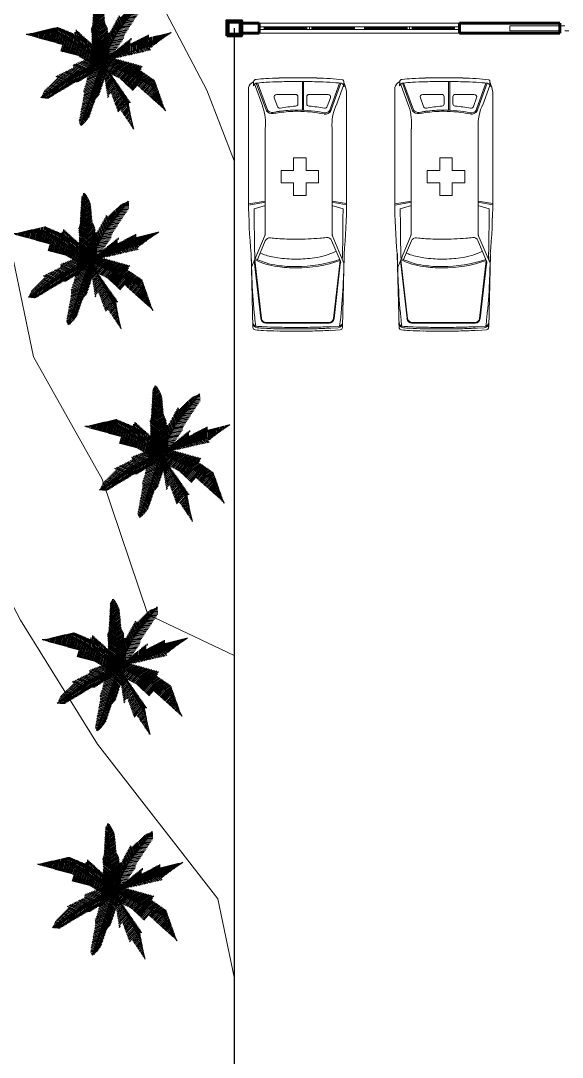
# Model space of a CAD drawing. Header units: millimetres. Extents: x 72 to 2370, y -203 to 794.
# Drawn here: x 1845.71 to 1856.52, y 252.51 to 273.23 of the extents above; entities that cross this region are included whole.
import ezdxf

# ---------------------------------------------------------------- set-up
doc = ezdxf.new("R2010")
doc.units = ezdxf.units.MM
doc.linetypes.add('ACAD_ISO03W100', pattern=[30, 12, -18])
for name, color, linetype, lineweight in [('01_Fina', 250, 'Continuous', 15), ('envolvente', 164, 'Continuous', 60), ('Estructura', 1, 'Continuous', 60), ('mobiliario', 252, 'Continuous', 9), ('puertas', 15, 'Continuous', 9), ('ventanas', 132, 'Continuous', 9)]:
    doc.layers.add(name, color=color, linetype=linetype, lineweight=lineweight)
doc.layers.add('BOSQUENUEVO', color=64, linetype='Continuous')

# ---------------------------------------------------------------- blocks, each defined once
blk = doc.blocks.new('*X73')
at = {"color": 0}
for p, q in [((6.875, 6.983), (6.984, 7.029)), ((6.78, 6.511), (7.2, 6.686)), ((6.792, 6.57), (7.221, 6.749)), ((6.804, 6.629), (7.242, 6.812)), ((6.816, 6.688), (7.263, 6.874)), ((6.827, 6.747), (7.284, 6.937)), ((6.839, 6.806), (7.285, 6.992)), ((6.851, 6.865), (7.185, 7.004)), ((6.863, 6.924), (7.084, 7.017)), ((6.68, 6.09), (7.053, 6.245)), ((6.702, 6.153), (7.074, 6.308)), ((6.718, 6.214), (7.095, 6.371)), ((6.731, 6.273), (7.116, 6.434)), ((6.743, 6.333), (7.137, 6.497)), ((6.756, 6.392), (7.158, 6.56)), ((6.768, 6.451), (7.179, 6.623)), ((6.614, 5.9), (6.991, 6.057)), ((6.619, 5.848), (6.97, 5.994)), ((6.625, 5.796), (6.949, 5.931)), ((6.627, 5.742), (6.928, 5.868)), ((6.635, 5.963), (7.012, 6.12)), ((6.657, 6.026), (7.032, 6.182)), ((6.562, 5.39), (6.802, 5.49)), ((6.573, 5.449), (6.823, 5.553)), ((6.584, 5.508), (6.844, 5.616)), ((6.594, 5.566), (6.865, 5.679)), ((6.605, 5.625), (6.886, 5.742)), ((6.616, 5.684), (6.907, 5.805)), ((6.497, 5.038), (6.676, 5.113)), ((6.508, 5.097), (6.697, 5.176)), ((6.519, 5.156), (6.718, 5.239)), ((6.529, 5.214), (6.739, 5.302)), ((6.54, 5.273), (6.76, 5.365)), ((6.551, 5.332), (6.781, 5.428)), ((6.443, 4.745), (6.571, 4.798)), ((6.446, 4.692), (6.551, 4.736)), ((6.454, 4.803), (6.592, 4.861)), ((6.464, 4.862), (6.613, 4.924)), ((6.475, 4.921), (6.634, 4.987)), ((6.486, 4.98), (6.655, 5.05)), ((6.466, 4.646), (6.53, 4.673)), ((6.485, 4.6), (6.509, 4.61))]:
    blk.add_line(p, q, dxfattribs=at)
blk = doc.blocks.new('*X74')
at = {"color": 0}
for p, q in [((7.425, 6.399), (7.196, 6.673)), ((7.443, 6.454), (7.215, 6.729)), ((7.462, 6.51), (7.233, 6.785)), ((7.48, 6.566), (7.252, 6.841)), ((7.499, 6.622), (7.27, 6.896)), ((7.518, 6.678), (7.289, 6.952)), ((7.536, 6.733), (7.376, 6.926)), ((7.295, 6.008), (7.066, 6.283)), ((7.313, 6.064), (7.084, 6.338)), ((7.332, 6.119), (7.103, 6.394)), ((7.35, 6.175), (7.122, 6.45)), ((7.369, 6.231), (7.14, 6.506)), ((7.388, 6.287), (7.159, 6.562)), ((7.406, 6.343), (7.177, 6.617)), ((7.137, 5.65), (6.936, 5.892)), ((7.17, 5.689), (6.954, 5.948)), ((7.202, 5.729), (6.973, 6.003)), ((7.22, 5.785), (6.991, 6.059)), ((7.239, 5.84), (7.01, 6.115)), ((7.257, 5.896), (7.029, 6.171)), ((7.276, 5.952), (7.047, 6.227)), ((6.972, 5.301), (6.806, 5.501)), ((6.991, 5.357), (6.824, 5.557)), ((7.01, 5.412), (6.843, 5.613)), ((7.029, 5.467), (6.861, 5.669)), ((7.048, 5.522), (6.88, 5.724)), ((7.071, 5.573), (6.899, 5.78)), ((7.104, 5.612), (6.917, 5.836)), ((6.838, 4.915), (6.675, 5.111)), ((6.857, 4.97), (6.694, 5.166)), ((6.877, 5.025), (6.713, 5.222)), ((6.896, 5.08), (6.731, 5.278)), ((6.915, 5.136), (6.75, 5.334)), ((6.934, 5.191), (6.768, 5.39)), ((6.953, 5.246), (6.787, 5.445)), ((6.614, 4.637), (6.545, 4.72)), ((6.649, 4.674), (6.564, 4.776)), ((6.684, 4.71), (6.582, 4.831)), ((6.718, 4.747), (6.601, 4.887)), ((6.748, 4.788), (6.62, 4.943)), ((6.779, 4.83), (6.638, 4.999)), ((6.81, 4.871), (6.657, 5.055)), ((6.535, 4.576), (6.508, 4.608)), ((6.58, 4.601), (6.527, 4.664))]:
    blk.add_line(p, q, dxfattribs=at)
blk = doc.blocks.new('*X77')
at = {"color": 0}
for p, q in [((6.644, 7.036), (7.03, 6.861)), ((6.709, 7.061), (7.089, 6.889)), ((6.775, 7.087), (7.149, 6.917)), ((6.84, 7.112), (7.208, 6.945)), ((6.906, 7.137), (7.267, 6.974)), ((6.972, 7.162), (7.271, 7.027)), ((7.037, 7.187), (7.198, 7.115)), ((7.103, 7.212), (7.124, 7.203)), ((6.023, 6.658), (6.319, 6.524)), ((6.081, 6.687), (6.379, 6.552)), ((6.139, 6.716), (6.438, 6.581)), ((6.197, 6.744), (6.497, 6.609)), ((6.204, 6.851), (6.616, 6.665)), ((6.215, 6.791), (6.556, 6.637)), ((6.25, 6.885), (6.675, 6.693)), ((6.316, 6.91), (6.734, 6.721)), ((6.381, 6.936), (6.793, 6.749)), ((6.447, 6.961), (6.852, 6.777)), ((6.512, 6.986), (6.912, 6.805)), ((6.578, 7.011), (6.971, 6.833)), ((5.486, 6.243), (5.733, 6.131)), ((5.524, 6.281), (5.78, 6.165)), ((5.56, 6.429), (5.921, 6.266)), ((5.563, 6.318), (5.827, 6.199)), ((5.601, 6.356), (5.874, 6.232)), ((5.618, 6.458), (5.968, 6.299)), ((5.676, 6.486), (6.015, 6.333)), ((5.734, 6.515), (6.062, 6.367)), ((5.792, 6.544), (6.109, 6.4)), ((5.85, 6.572), (6.156, 6.434)), ((5.908, 6.601), (6.203, 6.467)), ((5.966, 6.63), (6.26, 6.496)), ((5.112, 5.864), (5.262, 5.795)), ((5.139, 5.906), (5.309, 5.829)), ((5.178, 5.944), (5.356, 5.863)), ((5.216, 5.981), (5.403, 5.896)), ((5.255, 6.019), (5.45, 5.93)), ((5.293, 6.056), (5.497, 5.963)), ((5.332, 6.093), (5.544, 5.997)), ((5.37, 6.131), (5.591, 6.031)), ((5.409, 6.168), (5.638, 6.064)), ((5.447, 6.206), (5.686, 6.098)), ((5.013, 5.634), (5.027, 5.627)), ((5.032, 5.68), (5.074, 5.661)), ((5.052, 5.726), (5.121, 5.695)), ((5.072, 5.772), (5.168, 5.728)), ((5.092, 5.818), (5.215, 5.762))]:
    blk.add_line(p, q, dxfattribs=at)
blk = doc.blocks.new('*X78')
at = {"color": 0}
for p, q in [((6.562, 6.3), (6.552, 6.635)), ((6.611, 6.332), (6.601, 6.658)), ((6.66, 6.363), (6.651, 6.681)), ((6.71, 6.394), (6.7, 6.705)), ((6.759, 6.425), (6.749, 6.728)), ((6.808, 6.457), (6.799, 6.752)), ((6.857, 6.488), (6.848, 6.775)), ((6.906, 6.519), (6.897, 6.798)), ((6.955, 6.55), (6.947, 6.822)), ((7.004, 6.582), (6.996, 6.845)), ((7.053, 6.613), (7.045, 6.868)), ((7.102, 6.644), (7.095, 6.892)), ((7.151, 6.675), (7.144, 6.915)), ((7.2, 6.707), (7.193, 6.939)), ((7.249, 6.738), (7.243, 6.962)), ((7.298, 6.769), (7.292, 6.985)), ((7.348, 6.8), (7.343, 6.941)), ((7.397, 6.832), (7.395, 6.88)), ((5.922, 5.972), (5.913, 6.261)), ((5.971, 6.002), (5.962, 6.296)), ((6.02, 6.031), (6.011, 6.331)), ((6.069, 6.061), (6.06, 6.366)), ((6.118, 6.09), (6.109, 6.401)), ((6.168, 6.12), (6.158, 6.436)), ((6.217, 6.15), (6.207, 6.471)), ((6.266, 6.179), (6.256, 6.494)), ((6.315, 6.202), (6.306, 6.518)), ((6.365, 6.206), (6.355, 6.541)), ((6.415, 6.21), (6.404, 6.565)), ((6.464, 6.238), (6.454, 6.588)), ((6.513, 6.269), (6.503, 6.611)), ((5.382, 5.647), (5.375, 5.876)), ((5.431, 5.676), (5.424, 5.911)), ((5.48, 5.706), (5.473, 5.946)), ((5.529, 5.735), (5.522, 5.981)), ((5.578, 5.765), (5.57, 6.016)), ((5.627, 5.795), (5.619, 6.051)), ((5.676, 5.824), (5.668, 6.086)), ((5.725, 5.854), (5.717, 6.121)), ((5.775, 5.883), (5.766, 6.156)), ((5.824, 5.913), (5.815, 6.191)), ((5.873, 5.942), (5.864, 6.226)), ((5.033, 5.606), (5.032, 5.631)), ((5.083, 5.601), (5.081, 5.666)), ((5.133, 5.596), (5.13, 5.701)), ((5.183, 5.591), (5.179, 5.736)), ((5.233, 5.586), (5.228, 5.771)), ((5.283, 5.587), (5.277, 5.806)), ((5.332, 5.617), (5.326, 5.841))]:
    blk.add_line(p, q, dxfattribs=at)
blk = doc.blocks.new('*X80')
at = {"color": 0}
for p, q in [((7.304, 7.045), (7.495, 7.177)), ((7.306, 7.108), (7.432, 7.195)), ((7.307, 6.987), (7.558, 7.16)), ((7.309, 7.17), (7.369, 7.212)), ((7.359, 6.962), (7.62, 7.142)), ((7.41, 6.936), (7.683, 7.125)), ((7.461, 6.911), (7.746, 7.107)), ((7.513, 6.886), (7.808, 7.09)), ((7.564, 6.861), (7.871, 7.073)), ((7.615, 6.835), (7.934, 7.055)), ((7.667, 6.81), (7.997, 7.038)), ((7.718, 6.785), (8.059, 7.02)), ((7.769, 6.759), (8.122, 7.003)), ((7.821, 6.734), (8.185, 6.985)), ((7.872, 6.709), (8.247, 6.968)), ((7.924, 6.683), (8.31, 6.95)), ((7.975, 6.658), (8.373, 6.933)), ((8.026, 6.633), (8.436, 6.915)), ((8.078, 6.608), (8.498, 6.898)), ((8.129, 6.582), (8.561, 6.88)), ((8.18, 6.557), (8.624, 6.863)), ((8.232, 6.532), (8.686, 6.845)), ((8.283, 6.506), (8.749, 6.828)), ((8.334, 6.481), (8.812, 6.81)), ((8.386, 6.456), (8.769, 6.72)), ((8.437, 6.43), (8.747, 6.644)), ((8.489, 6.405), (8.791, 6.614)), ((8.54, 6.38), (8.835, 6.584)), ((8.591, 6.354), (8.879, 6.553)), ((8.643, 6.329), (8.924, 6.523)), ((8.694, 6.304), (8.968, 6.493)), ((8.745, 6.279), (9.012, 6.462)), ((8.797, 6.253), (9.056, 6.432)), ((8.848, 6.228), (9.1, 6.402)), ((8.899, 6.203), (9.144, 6.371)), ((8.951, 6.177), (9.188, 6.341)), ((9.002, 6.152), (9.232, 6.311)), ((9.054, 6.127), (9.276, 6.28)), ((9.105, 6.101), (9.296, 6.233)), ((9.156, 6.076), (9.313, 6.184)), ((9.188, 6.037), (9.33, 6.136)), ((9.212, 5.993), (9.348, 6.087)), ((9.236, 5.949), (9.365, 6.038)), ((9.26, 5.905), (9.382, 5.989)), ((9.284, 5.86), (9.399, 5.94)), ((9.308, 5.816), (9.416, 5.891)), ((9.332, 5.772), (9.434, 5.842)), ((9.356, 5.728), (9.451, 5.793)), ((9.38, 5.684), (9.468, 5.744)), ((9.404, 5.64), (9.485, 5.696)), ((9.428, 5.596), (9.502, 5.647)), ((9.452, 5.551), (9.519, 5.598)), ((9.476, 5.507), (9.537, 5.549)), ((9.5, 5.463), (9.554, 5.5)), ((9.524, 5.419), (9.571, 5.451)), ((9.549, 5.375), (9.588, 5.402)), ((9.573, 5.331), (9.605, 5.353)), ((9.597, 5.287), (9.623, 5.304)), ((9.621, 5.242), (9.64, 5.256)), ((9.645, 5.198), (9.657, 5.207)), ((9.669, 5.154), (9.674, 5.158))]:
    blk.add_line(p, q, dxfattribs=at)
blk = doc.blocks.new('*X79')
at = {"color": 0}
for p, q in [((7.234, 6.712), (7.423, 6.93)), ((7.259, 6.818), (7.377, 6.953)), ((7.273, 6.681), (7.47, 6.907)), ((7.285, 6.924), (7.33, 6.976)), ((7.32, 6.659), (7.516, 6.884)), ((7.366, 6.636), (7.562, 6.861)), ((7.412, 6.613), (7.609, 6.839)), ((7.459, 6.59), (7.655, 6.816)), ((7.505, 6.567), (7.702, 6.793)), ((7.551, 6.544), (7.748, 6.77)), ((7.598, 6.521), (7.794, 6.747)), ((7.644, 6.498), (7.841, 6.724)), ((7.69, 6.475), (7.887, 6.701)), ((7.737, 6.452), (7.934, 6.679)), ((7.783, 6.43), (7.98, 6.656)), ((7.829, 6.407), (8.026, 6.633)), ((7.876, 6.384), (8.073, 6.61)), ((7.922, 6.361), (8.119, 6.587)), ((7.969, 6.338), (8.165, 6.564)), ((8.005, 6.304), (8.212, 6.541)), ((8.041, 6.269), (8.258, 6.519)), ((8.078, 6.235), (8.305, 6.496)), ((8.114, 6.201), (8.351, 6.473)), ((8.151, 6.167), (8.397, 6.45)), ((8.187, 6.132), (8.444, 6.427)), ((8.224, 6.098), (8.49, 6.404)), ((8.26, 6.064), (8.537, 6.381)), ((8.297, 6.03), (8.583, 6.359)), ((8.333, 5.995), (8.629, 6.336)), ((8.37, 5.961), (8.676, 6.313)), ((8.406, 5.927), (8.722, 6.29)), ((8.443, 5.893), (8.769, 6.267)), ((8.648, 6.052), (8.815, 6.244)), ((8.686, 6.02), (8.861, 6.221)), ((8.723, 5.986), (8.908, 6.199)), ((8.76, 5.953), (8.954, 6.176)), ((8.797, 5.919), (9.001, 6.153)), ((8.835, 5.886), (9.047, 6.13)), ((8.872, 5.853), (9.093, 6.107)), ((8.909, 5.819), (9.14, 6.084)), ((8.946, 5.786), (9.179, 6.053)), ((8.983, 5.752), (9.204, 6.006)), ((9.021, 5.719), (9.23, 5.959)), ((9.058, 5.686), (9.255, 5.913)), ((9.095, 5.652), (9.281, 5.866)), ((9.132, 5.619), (9.306, 5.819)), ((9.169, 5.585), (9.332, 5.772)), ((9.207, 5.552), (9.358, 5.725)), ((9.244, 5.518), (9.383, 5.678)), ((9.281, 5.485), (9.409, 5.632)), ((9.318, 5.452), (9.434, 5.585)), ((9.355, 5.418), (9.46, 5.538)), ((9.393, 5.385), (9.485, 5.491)), ((9.43, 5.351), (9.511, 5.444)), ((9.467, 5.318), (9.536, 5.397)), ((9.504, 5.285), (9.562, 5.351)), ((9.542, 5.251), (9.587, 5.304)), ((9.579, 5.218), (9.613, 5.257)), ((9.616, 5.184), (9.638, 5.21)), ((9.653, 5.151), (9.664, 5.163))]:
    blk.add_line(p, q, dxfattribs=at)
blk = doc.blocks.new('*X76')
at = {"color": 0}
for p, q in [((7.324, 6.95), (7.329, 6.95)), ((7.352, 6.9), (7.364, 6.9)), ((7.379, 6.85), (7.398, 6.85)), ((7.407, 6.8), (7.433, 6.8)), ((7.435, 6.75), (7.467, 6.75)), ((7.463, 6.7), (7.502, 6.7)), ((7.491, 6.65), (7.536, 6.65)), ((7.519, 6.6), (7.571, 6.6)), ((7.546, 6.55), (7.605, 6.55)), ((7.574, 6.5), (7.64, 6.5)), ((7.602, 6.45), (7.675, 6.45)), ((7.63, 6.4), (7.709, 6.4)), ((7.658, 6.35), (7.744, 6.35)), ((7.686, 6.3), (7.778, 6.3)), ((7.714, 6.25), (7.813, 6.25)), ((7.741, 6.2), (7.847, 6.2)), ((7.769, 6.15), (7.882, 6.15)), ((7.797, 6.1), (7.917, 6.1)), ((7.825, 6.05), (7.951, 6.05)), ((7.853, 6), (7.986, 6)), ((7.881, 5.95), (8.02, 5.95)), ((7.909, 5.9), (8.055, 5.9)), ((7.936, 5.85), (8.089, 5.85)), ((7.964, 5.8), (8.124, 5.8)), ((7.992, 5.75), (8.158, 5.75)), ((8.02, 5.7), (8.193, 5.7)), ((8.048, 5.65), (8.228, 5.65)), ((8.076, 5.6), (8.262, 5.6)), ((8.103, 5.55), (8.297, 5.55)), ((8.131, 5.5), (8.331, 5.5)), ((8.159, 5.45), (8.366, 5.45)), ((8.187, 5.4), (8.301, 5.4)), ((8.215, 5.35), (8.31, 5.35)), ((8.243, 5.3), (8.319, 5.3)), ((8.271, 5.25), (8.329, 5.25)), ((8.288, 5.2), (8.338, 5.2)), ((8.3, 5.15), (8.347, 5.15)), ((8.313, 5.1), (8.356, 5.1)), ((8.325, 5.05), (8.366, 5.05)), ((8.338, 5), (8.375, 5)), ((8.35, 4.95), (8.384, 4.95)), ((8.363, 4.9), (8.393, 4.9)), ((8.375, 4.85), (8.402, 4.85)), ((8.388, 4.8), (8.412, 4.8)), ((8.4, 4.75), (8.421, 4.75)), ((8.413, 4.7), (8.43, 4.7)), ((8.425, 4.65), (8.439, 4.65)), ((8.438, 4.6), (8.449, 4.6)), ((8.45, 4.55), (8.458, 4.55)), ((8.463, 4.5), (8.467, 4.5)), ((8.475, 4.45), (8.476, 4.45))]:
    blk.add_line(p, q, dxfattribs=at)
blk = doc.blocks.new('*X75')
at = {"color": 0}
for p, q in [((7.306, 6.959), (7.314, 6.968)), ((7.316, 6.896), (7.34, 6.922)), ((7.326, 6.832), (7.365, 6.876)), ((7.335, 6.769), (7.391, 6.83)), ((7.345, 6.705), (7.416, 6.783)), ((7.355, 6.642), (7.442, 6.737)), ((7.364, 6.578), (7.468, 6.691)), ((7.374, 6.515), (7.493, 6.645)), ((7.384, 6.451), (7.519, 6.599)), ((7.393, 6.388), (7.545, 6.553)), ((7.403, 6.324), (7.57, 6.507)), ((7.413, 6.261), (7.596, 6.461)), ((7.423, 6.197), (7.622, 6.415)), ((7.432, 6.134), (7.647, 6.369)), ((7.442, 6.07), (7.673, 6.323)), ((7.452, 6.006), (7.699, 6.277)), ((7.461, 5.943), (7.724, 6.231)), ((7.471, 5.879), (7.75, 6.185)), ((7.481, 5.816), (7.776, 6.139)), ((7.49, 5.752), (7.801, 6.093)), ((7.5, 5.689), (7.827, 6.047)), ((7.645, 5.773), (7.853, 6.001)), ((7.664, 5.72), (7.878, 5.955)), ((7.684, 5.668), (7.904, 5.908)), ((7.703, 5.615), (7.929, 5.862)), ((7.51, 5.625), (7.557, 5.677)), ((7.723, 5.562), (7.955, 5.816)), ((7.742, 5.509), (7.981, 5.77)), ((7.761, 5.456), (8.006, 5.724)), ((7.781, 5.403), (8.032, 5.678)), ((7.8, 5.35), (8.058, 5.632)), ((7.82, 5.297), (8.083, 5.586)), ((7.839, 5.245), (8.109, 5.54)), ((7.859, 5.192), (8.135, 5.494)), ((7.878, 5.139), (8.16, 5.448)), ((7.897, 5.086), (8.186, 5.402)), ((8.008, 5.132), (8.212, 5.356)), ((8.036, 5.09), (8.237, 5.31)), ((8.065, 5.047), (8.263, 5.264)), ((8.094, 5.004), (8.284, 5.213)), ((8.122, 4.962), (8.299, 5.155)), ((8.151, 4.919), (8.313, 5.097)), ((8.18, 4.876), (8.328, 5.038)), ((8.209, 4.834), (8.343, 4.98)), ((8.237, 4.791), (8.357, 4.922)), ((8.266, 4.748), (8.372, 4.864)), ((8.295, 4.705), (8.386, 4.806)), ((8.323, 4.663), (8.401, 4.747)), ((8.352, 4.62), (8.415, 4.689)), ((8.381, 4.577), (8.43, 4.631)), ((8.41, 4.535), (8.444, 4.573)), ((8.438, 4.492), (8.459, 4.515)), ((8.467, 4.449), (8.473, 4.456))]:
    blk.add_line(p, q, dxfattribs=at)
blk = doc.blocks.new('ARB16')
for points in [[(0.025, -0.003), (-0.153, 2.167)], [(0.025, -0.003), (0.504, 0.913), (1.281, 1.916)], [(0.025, -0.003), (-1.497, 0.92), (-2.419, 0.857)], [(0.025, -0.003), (1.656, 0.535), (2.249, 0.926)], [(0.025, -0.003), (-0.908, -0.446), (-1.941, -1.184)], [(0.025, -0.003), (-0.663, -2.069)], [(0.025, -0.003), (1.623, -0.79), (2.065, -1.602)], [(0.025, -0.003), (0.861, -1.504), (1.033, -2.192)]]:
    blk.add_lwpolyline(points)
at = {"xscale": -0.8550237249794747, "yscale": 0.8550237249794747, "zscale": 0.8550237249794747}
for name, p, rotation in [('*X73', (-4.622, 7.283), 166.2803685724027), ('*X74', (-4.622, 7.283), 166.2803685724027), ('*X80', (-1.655, -8.481), 302.5390603787091), ('*X79', (-1.655, -8.481), 302.5390603787091), ('*X77', (6.238, 6.005), 87.7934113527195), ('*X78', (6.238, 6.005), 87.7934113527195), ('*X75', (-0.524, 8.622), 137.3938790022308), ('*X76', (-0.524, 8.622), 137.3938790022308)]:
    blk.add_blockref(name, p, dxfattribs=dict(at, rotation=rotation))
at = {"xscale": 0.8550237249794747, "yscale": 0.8550237249794747, "zscale": 0.8550237249794747}
for name in ['*X77', '*X73', '*X80', '*X78', '*X74', '*X79', '*X75', '*X76']:
    blk.add_blockref(name, (-6.217, -5.98), dxfattribs=at)

msp = doc.modelspace()

# ---------------------------------------------------------------- linework, layer by layer
msp.add_line((1849.974, 273.08), (1849.974, 241.452))
at = {"layer": '01_Fina', "color": 252, "linetype": 'Continuous', "lineweight": 9, "true_color": 0x939598}
for points in [[(1849.974, 254.112), (1849.646, 255.68), (1847.246, 258.77), (1845.706, 261.25), (1844.576, 263.4), (1843.736, 265.97), (1842.736, 269.08), (1841.416, 271.59), (1840.186, 273.78), (1838.876, 276.97), (1838.176, 279.37), (1837.406, 282.39), (1837.016, 285.05), (1836.856, 287.33), (1836.723, 288.08)], [(1849.974, 260.542), (1848.246, 261.36), (1847.336, 264.07), (1845.966, 266.51), (1845.346, 269.5), (1842.966, 272.85), (1841.596, 274.66), (1840.316, 276.84), (1839.036, 279.79), (1838.666, 282.42), (1838.406, 284.63), (1838.346, 287.45), (1838.335, 288.08)], [(1843.429, 288.08), (1843.706, 287.07), (1844.286, 284.91), (1845.056, 282.78), (1845.666, 280.08), (1846.506, 276.92), (1847.876, 274.8), (1849.426, 271.84), (1849.974, 270.433)]]:
    msp.add_lwpolyline(points, dxfattribs=at)
at = {"layer": 'envolvente'}
for p, q in [((1850.124, 273.18), (1850.474, 273.18)), ((1850.474, 273.18), (1850.474, 272.98)), ((1854.474, 273.18), (1854.474, 272.98)), ((1854.474, 273.18), (1856.474, 273.18)), ((1856.474, 273.18), (1856.474, 272.98)), ((1850.124, 272.98), (1850.474, 272.98)), ((1854.474, 272.98), (1856.474, 272.98))]:
    msp.add_line(p, q, dxfattribs=at)
at = {"layer": 'envolvente', "lineweight": 9}
for p, q in [((1850.474, 273.18), (1854.474, 273.18)), ((1854.474, 272.98), (1850.474, 272.98))]:
    msp.add_line(p, q, dxfattribs=at)
at = {"layer": 'Estructura'}
for points in [[(1849.824, 272.93), (1850.124, 272.93), (1850.124, 273.23), (1849.824, 273.23)], [(1849.854, 272.96), (1850.094, 272.96), (1850.094, 273.2), (1849.854, 273.2)]]:
    msp.add_lwpolyline(points, close=True, dxfattribs=at)
at = {"layer": 'mobiliario'}
for p, q in [((1850.358, 271.929), (1850.361, 272.01)), ((1852.165, 271.923), (1852.162, 272.013)), ((1853.277, 271.929), (1853.279, 272.01)), ((1855.084, 271.923), (1855.081, 272.013)), ((1850.377, 271.968), (1850.542, 271.514)), ((1850.414, 271.985), (1850.616, 271.429)), ((1850.439, 271.986), (1850.635, 271.446)), ((1852.079, 271.984), (1851.863, 271.389)), ((1852.105, 271.98), (1851.892, 271.394)), ((1852.158, 271.937), (1852.017, 271.549)), ((1853.295, 271.968), (1853.46, 271.514)), ((1853.333, 271.985), (1853.535, 271.429)), ((1853.357, 271.986), (1853.554, 271.446)), ((1854.998, 271.984), (1854.782, 271.389)), ((1855.023, 271.98), (1854.81, 271.394)), ((1855.077, 271.937), (1854.936, 271.549)), ((1850.772, 271.69), (1850.835, 271.515)), ((1851.196, 271.757), (1850.819, 271.757)), ((1851.246, 271.571), (1851.246, 271.707)), ((1851.422, 271.571), (1851.422, 271.707)), ((1851.472, 271.757), (1851.849, 271.757)), ((1851.896, 271.69), (1851.832, 271.515)), ((1853.69, 271.69), (1853.754, 271.515)), ((1854.115, 271.757), (1853.737, 271.757)), ((1854.165, 271.571), (1854.165, 271.707)), ((1854.34, 271.571), (1854.34, 271.707)), ((1854.39, 271.757), (1854.767, 271.757)), ((1854.814, 271.69), (1854.751, 271.515)), ((1850.319, 268.304), (1850.591, 268.951)), ((1852.165, 268.383), (1851.928, 268.946)), ((1853.238, 268.304), (1853.51, 268.951)), ((1855.084, 268.383), (1854.847, 268.946)), ((1850.437, 268.456), (1850.594, 268.828)), ((1852.093, 268.424), (1851.919, 268.839)), ((1853.356, 268.456), (1853.512, 268.828)), ((1855.012, 268.424), (1854.837, 268.839)), ((1850.309, 268.572), (1850.346, 267.097)), ((1852.172, 268.56), (1852.136, 267.11)), ((1853.228, 268.572), (1853.265, 267.097)), ((1855.091, 268.56), (1855.055, 267.11)), ((1850.372, 268.431), (1850.506, 267.277)), ((1850.382, 268.453), (1850.518, 267.278)), ((1852.088, 268.437), (1851.954, 267.278)), ((1852.092, 268.362), (1851.967, 267.277)), ((1853.291, 268.431), (1853.424, 267.277)), ((1853.301, 268.453), (1853.437, 267.278)), ((1855.007, 268.437), (1854.873, 267.278)), ((1855.011, 268.362), (1854.885, 267.277)), ((1850.343, 267.191), (1850.346, 267.1)), ((1850.605, 267.201), (1851.868, 267.201)), ((1850.605, 267.188), (1851.868, 267.188)), ((1852.139, 267.191), (1852.136, 267.1)), ((1853.261, 267.191), (1853.264, 267.1)), ((1853.523, 267.201), (1854.786, 267.201)), ((1853.523, 267.188), (1854.786, 267.188)), ((1855.057, 267.191), (1855.054, 267.1))]:
    msp.add_line(p, q, dxfattribs=at)
for points in [[(1851.335, 271.444), (1851.335, 272.008)], [(1851.36, 271.443), (1851.36, 272.008)], [(1854.254, 271.444), (1854.254, 272.008)], [(1854.279, 271.443), (1854.279, 272.008)], [(1850.26, 269.617), (1850.26, 271.892)], [(1852.218, 269.614), (1852.218, 271.812)], [(1853.178, 269.617), (1853.178, 271.892)], [(1855.137, 269.614), (1855.137, 271.812)], [(1850.591, 268.951), (1850.591, 271.072)], [(1851.928, 268.946), (1851.928, 271.082)], [(1853.51, 268.951), (1853.51, 271.072)], [(1854.847, 268.946), (1854.847, 271.082)], [(1851.659, 269.988), (1851.659, 270.238), (1851.409, 270.238), (1851.409, 270.488), (1851.159, 270.488), (1851.159, 270.238), (1850.909, 270.238), (1850.909, 269.988), (1851.159, 269.988), (1851.159, 269.738), (1851.409, 269.738), (1851.409, 269.988), (1851.659, 269.988)], [(1854.577, 269.988), (1854.577, 270.238), (1854.327, 270.238), (1854.327, 270.488), (1854.077, 270.488), (1854.077, 270.238), (1853.827, 270.238), (1853.827, 269.988), (1854.077, 269.988), (1854.077, 269.738), (1854.327, 269.738), (1854.327, 269.988), (1854.577, 269.988)], [(1850.598, 269.626), (1850.26, 269.57)], [(1850.596, 269.601), (1850.26, 269.545)], [(1850.372, 269.47), (1850.596, 269.538)], [(1851.921, 269.601), (1852.217, 269.551)], [(1852.146, 269.47), (1851.921, 269.538)], [(1851.925, 269.625), (1852.218, 269.577)], [(1853.516, 269.626), (1853.179, 269.57)], [(1853.515, 269.601), (1853.179, 269.545)], [(1853.29, 269.47), (1853.515, 269.538)], [(1854.84, 269.601), (1855.136, 269.551)], [(1855.064, 269.47), (1854.84, 269.538)], [(1854.844, 269.625), (1855.136, 269.577)], [(1851.905, 267.118), (1852.072, 267.126)], [(1851.905, 267.088), (1852.048, 267.093)], [(1851.905, 267.042), (1852.091, 267.052)], [(1854.823, 267.118), (1854.99, 267.126)], [(1854.823, 267.088), (1854.967, 267.093)], [(1854.823, 267.042), (1855.01, 267.052)]]:
    msp.add_lwpolyline(points, dxfattribs=at)
for points in [[(1850.385, 268.462, -0.004084), (1850.376, 268.934, -0.002318), (1850.372, 269.47, -0.003046)], [(1852.132, 268.462, 0.004084), (1852.142, 268.934, 0.002318), (1852.146, 269.47, 0.003046)], [(1853.304, 268.462, -0.004084), (1853.294, 268.934, -0.002318), (1853.29, 269.47, -0.003046)], [(1855.05, 268.462, 0.004084), (1855.06, 268.934, 0.002318), (1855.064, 269.47, 0.003046)], [(1850.403, 267.127, -0.009347), (1850.382, 267.301, -0.015145), (1850.33, 268.006, -0.006122), (1850.313, 268.572, -0.001082)], [(1852.079, 267.127, 0.009344), (1852.1, 267.301, 0.015145), (1852.152, 268.006, 0.006), (1852.169, 268.56, 0.001082)], [(1853.322, 267.127, -0.009347), (1853.3, 267.301, -0.015145), (1853.249, 268.006, -0.006122), (1853.231, 268.572, -0.001082)], [(1854.997, 267.127, 0.009344), (1855.019, 267.301, 0.015145), (1855.07, 268.006, 0.006), (1855.088, 268.56, 0.001082)]]:
    msp.add_lwpolyline(points, format="xyb", dxfattribs=at)
for centre, radius, start, end in [((1850.424, 271.855), 0.168, 112.9847, 167.0656), ((1850.411, 272.008), 0.05, 92.8222, 177.9517), ((1850.793, 268.73), 3.35, 93.1798, 96.5963), ((1851.062, 263.889), 8.198, 91.3183, 93.1798), ((1851.062, 263.889), 8.123, 91.3183, 93.1798), ((1851.248, 255.816), 16.274, 90, 91.3183), ((1851.248, 255.816), 16.199, 90, 91.3183), ((1851.248, 255.816), 16.274, 88.6817, 90), ((1851.248, 255.816), 16.199, 88.6817, 90), ((1851.434, 263.889), 8.123, 86.8202, 88.6817), ((1851.434, 263.889), 8.198, 86.8202, 88.6817), ((1851.703, 268.73), 3.35, 82.4481, 86.8202), ((1852.112, 272.011), 0.05, 2.0483, 54.6848), ((1853.342, 271.855), 0.168, 112.9847, 167.0656), ((1853.329, 272.008), 0.05, 92.8222, 177.9517), ((1853.712, 268.73), 3.35, 93.1798, 96.5963), ((1853.981, 263.889), 8.198, 91.3183, 93.1798), ((1853.981, 263.889), 8.123, 91.3183, 93.1798), ((1854.166, 255.816), 16.274, 90, 91.3183), ((1854.166, 255.816), 16.199, 90, 91.3183), ((1854.166, 255.816), 16.274, 88.6817, 90), ((1854.166, 255.816), 16.199, 88.6817, 90), ((1854.352, 263.889), 8.123, 86.8202, 88.6817), ((1854.352, 263.889), 8.198, 86.8202, 88.6817), ((1854.621, 268.73), 3.35, 82.4481, 86.8202), ((1855.031, 272.011), 0.05, 2.0483, 54.6848), ((1850.431, 271.91), 0.075, 87.8659, 165.4038), ((1850.793, 268.73), 3.275, 93.1798, 96.3064), ((1851.703, 268.73), 3.275, 82.7947, 86.8202), ((1852.091, 271.908), 0.075, 1.4321, 73.8923), ((1851.403, 271.664), 0.828, 10.1114, 23.5305), ((1853.349, 271.91), 0.075, 87.8659, 165.4038), ((1853.712, 268.73), 3.275, 93.1798, 96.3064), ((1854.621, 268.73), 3.275, 82.7947, 86.8202), ((1855.009, 271.908), 0.075, 1.4321, 73.8923), ((1854.322, 271.664), 0.828, 10.1114, 23.5305), ((1850.819, 271.707), 0.05, 90, 199.9831), ((1851.196, 271.707), 0.05, 0, 90), ((1851.472, 271.707), 0.05, 90, 180), ((1851.849, 271.707), 0.05, 340.0169, 90), ((1853.737, 271.707), 0.05, 90, 199.9831), ((1854.115, 271.707), 0.05, 0, 90), ((1854.39, 271.707), 0.05, 90, 180), ((1854.767, 271.707), 0.05, 340.0169, 90), ((1849.557, 271.179), 1.04, 354.0995, 18.8387), ((1850.733, 271.52), 0.148, 217.0228, 278.1548), ((1850.733, 271.52), 0.123, 217.0228, 278.1548), ((1851.073, 269.941), 1.492, 97.8612, 102.4589), ((1851.073, 269.941), 1.467, 97.8612, 102.4589), ((1850.882, 271.532), 0.05, 199.9831, 280.3684), ((1851.237, 268.749), 2.696, 90, 97.8612), ((1851.237, 268.749), 2.671, 90, 97.8612), ((1851.376, 268.832), 2.696, 93.7642, 100.3684), ((1851.196, 271.571), 0.05, 273.7642, 0), ((1851.237, 268.749), 2.696, 78.4947, 90), ((1851.237, 268.749), 2.671, 78.4947, 90), ((1851.472, 271.571), 0.05, 180, 266.2358), ((1851.291, 268.832), 2.696, 79.6316, 86.2358), ((1851.793, 271.487), 0.123, 259.697, 335.1021), ((1851.793, 271.487), 0.0983, 259.697, 335.1021), ((1851.785, 271.532), 0.05, 259.6316, 340.0169), ((1852.836, 271.155), 0.911, 152.9434, 184.5389), ((1852.476, 271.179), 1.04, 354.0995, 18.8387), ((1853.652, 271.52), 0.148, 217.0228, 278.1548), ((1853.652, 271.52), 0.123, 217.0228, 278.1548), ((1853.991, 269.941), 1.492, 97.8612, 102.4589), ((1853.991, 269.941), 1.467, 97.8612, 102.4589), ((1853.801, 271.532), 0.05, 199.9831, 280.3684), ((1854.156, 268.749), 2.696, 90, 97.8612), ((1854.156, 268.749), 2.671, 90, 97.8612), ((1854.295, 268.832), 2.696, 93.7642, 100.3684), ((1854.115, 271.571), 0.05, 273.7642, 0), ((1854.156, 268.749), 2.696, 78.4947, 90), ((1854.156, 268.749), 2.671, 78.4947, 90), ((1854.39, 271.571), 0.05, 180, 266.2358), ((1854.21, 268.832), 2.696, 79.6316, 86.2358), ((1854.711, 271.487), 0.123, 259.697, 335.1021), ((1854.711, 271.487), 0.0983, 259.697, 335.1021), ((1854.704, 271.532), 0.05, 259.6316, 340.0169), ((1855.755, 271.155), 0.911, 152.9434, 184.5389), ((1864.146, 269.759), 13.887, 180.5823, 184.8979), ((1838.332, 269.759), 13.887, 355.0524, 359.4177), ((1867.064, 269.759), 13.887, 180.5823, 184.8979), ((1841.251, 269.759), 13.887, 355.0524, 359.4177), ((1850.484, 268.954), 0.1, 337.1663, 358.8065), ((1851.834, 268.808), 0.0905, 20.3339, 99.479), ((1852.033, 268.954), 0.1, 181.1935, 202.8337), ((1853.402, 268.954), 0.1, 337.1663, 358.8065), ((1854.753, 268.808), 0.0905, 20.3339, 99.479), ((1854.952, 268.954), 0.1, 181.1935, 202.8337), ((1850.686, 268.79), 0.1, 83.2673, 157.1663), ((1851.027, 271.673), 2.804, 263.2673, 266.0749), ((1851.209, 274.327), 5.464, 266.0749, 270), ((1851.209, 274.327), 5.464, 270, 274.9988), ((1851.491, 271.682), 2.804, 273.9251, 276.7327), ((1853.605, 268.79), 0.1, 83.2673, 157.1663), ((1853.945, 271.673), 2.804, 263.2673, 266.0749), ((1854.127, 274.327), 5.464, 266.0749, 270), ((1854.127, 274.327), 5.464, 270, 274.9988), ((1854.409, 271.682), 2.804, 273.9251, 276.7327), ((1850.799, 269.217), 0.7, 244.0476, 251.458), ((1851.045, 269.952), 1.475, 251.458, 262.0904), ((1851.209, 271.127), 2.662, 262.0904, 270), ((1851.209, 271.127), 2.662, 270, 277.9096), ((1851.372, 269.952), 1.475, 277.9096, 295.6393), ((1853.717, 269.217), 0.7, 244.0476, 251.458), ((1853.964, 269.952), 1.475, 251.458, 262.0904), ((1854.127, 271.127), 2.662, 262.0904, 270), ((1854.127, 271.127), 2.662, 270, 277.9096), ((1854.29, 269.952), 1.475, 277.9096, 295.6393), ((1851.044, 269.818), 1.517, 244.1205, 262.1388), ((1851.044, 269.818), 1.492, 244.0009, 262.1388), ((1851.209, 271.011), 2.721, 262.1388, 270), ((1851.209, 271.011), 2.696, 262.1388, 270), ((1851.209, 271.011), 2.696, 270, 288.8294), ((1851.209, 271.011), 2.721, 270, 288.8663), ((1852.027, 268.395), 0.0732, 333.3075, 24.8219), ((1853.963, 269.818), 1.517, 244.1205, 262.1388), ((1853.963, 269.818), 1.492, 244.0009, 262.1388), ((1854.127, 271.011), 2.721, 262.1388, 270), ((1854.127, 271.011), 2.696, 262.1388, 270), ((1854.127, 271.011), 2.696, 270, 288.8294), ((1854.127, 271.011), 2.721, 270, 288.8663), ((1854.945, 268.395), 0.0732, 333.3075, 24.8219), ((1850.605, 267.288), 0.1, 186.5819, 270), ((1850.605, 267.288), 0.0875, 186.5819, 270), ((1851.868, 267.288), 0.0875, 270, 353.4181), ((1851.868, 267.288), 0.1, 270, 353.4181), ((1853.523, 267.288), 0.1, 186.5819, 270), ((1853.523, 267.288), 0.0875, 186.5819, 270), ((1854.786, 267.288), 0.0875, 270, 353.4181), ((1854.786, 267.288), 0.1, 270, 353.4181), ((1850.418, 267.201), 0.075, 181.4321, 264.1772), ((1850.443, 267.193), 0.1, 181.4321, 264.6389), ((1850.396, 267.102), 0.05, 182.0483, 263.9775), ((1850.742, 270.384), 3.35, 263.9775, 266.8202), ((1850.742, 270.384), 3.275, 264.1772, 266.8202), ((1850.742, 270.384), 3.305, 264.6389, 266.8202), ((1851.023, 275.224), 8.198, 266.7428, 268.6817), ((1851.023, 275.224), 8.153, 266.7362, 268.6817), ((1851.023, 275.224), 8.123, 266.737, 268.6817), ((1851.209, 283.299), 16.229, 268.6817, 270), ((1851.209, 283.299), 16.199, 268.6817, 270), ((1851.209, 283.299), 16.199, 270, 271.3183), ((1851.209, 283.299), 16.229, 270, 271.3183), ((1851.394, 275.225), 8.123, 271.3183, 273.6008), ((1851.394, 275.225), 8.153, 271.3183, 273.5876), ((1851.394, 275.225), 8.198, 271.3183, 273.5679), ((1852.039, 267.193), 0.1, 275.3611, 358.5679), ((1852.064, 267.201), 0.075, 275.8228, 358.5679), ((1852.086, 267.102), 0.05, 276.0225, 357.9517), ((1853.336, 267.201), 0.075, 181.4321, 264.1772), ((1853.361, 267.193), 0.1, 181.4321, 264.6389), ((1853.314, 267.102), 0.05, 182.0483, 263.9775), ((1853.661, 270.384), 3.35, 263.9775, 266.8202), ((1853.661, 270.384), 3.275, 264.1772, 266.8202), ((1853.661, 270.384), 3.305, 264.6389, 266.8202), ((1853.941, 275.224), 8.198, 266.7428, 268.6817), ((1853.941, 275.224), 8.153, 266.7362, 268.6817), ((1853.941, 275.224), 8.123, 266.737, 268.6817), ((1854.127, 283.299), 16.199, 268.6817, 270), ((1854.127, 283.299), 16.229, 268.6817, 270), ((1854.127, 283.299), 16.199, 270, 271.3183), ((1854.127, 283.299), 16.229, 270, 271.3183), ((1854.313, 275.225), 8.123, 271.3183, 273.6008), ((1854.313, 275.225), 8.153, 271.3183, 273.5876), ((1854.313, 275.225), 8.198, 271.3183, 273.5679), ((1854.957, 267.193), 0.1, 275.3611, 358.5679), ((1854.983, 267.201), 0.075, 275.8228, 358.5679), ((1855.004, 267.102), 0.05, 276.0225, 357.9517), ((1851.209, 283.299), 16.274, 268.6817, 270), ((1851.209, 283.299), 16.274, 270, 271.3183), ((1854.127, 283.299), 16.274, 268.6817, 270), ((1854.127, 283.299), 16.274, 270, 271.3183)]:
    msp.add_arc(centre, radius, start, end, dxfattribs=at)
at = {"layer": 'puertas'}
msp.add_lwpolyline([(1856.474, 273.13), (1855.474, 273.13), (1855.474, 273.03), (1856.474, 273.03)], close=True, dxfattribs=at)
at = {"layer": 'puertas', "linetype": 'ACAD_ISO03W100', "ltscale": 0.004}
msp.add_lwpolyline([(1856.474, 273.13), (1857.474, 273.13), (1857.474, 273.03), (1856.474, 273.03)], close=True, dxfattribs=at)
at = {"layer": 'ventanas'}
for p, q in [((1850.474, 273.105), (1852.474, 273.105)), ((1852.474, 273.055), (1850.474, 273.055)), ((1850.574, 273.055), (1850.574, 273.105)), ((1851.424, 273.09), (1850.574, 273.09)), ((1851.424, 273.07), (1850.574, 273.07)), ((1851.424, 273.105), (1851.424, 273.055)), ((1851.474, 273.105), (1851.474, 273.055)), ((1851.524, 273.105), (1851.524, 273.055)), ((1852.374, 273.09), (1851.524, 273.09)), ((1852.374, 273.07), (1851.524, 273.07)), ((1852.374, 273.105), (1852.374, 273.055)), ((1852.474, 273.105), (1854.474, 273.105)), ((1854.474, 273.055), (1852.474, 273.055)), ((1852.574, 273.055), (1852.574, 273.105)), ((1853.424, 273.09), (1852.574, 273.09)), ((1853.424, 273.07), (1852.574, 273.07)), ((1853.424, 273.105), (1853.424, 273.055)), ((1853.474, 273.105), (1853.474, 273.055)), ((1853.524, 273.105), (1853.524, 273.055)), ((1854.374, 273.09), (1853.524, 273.09)), ((1854.374, 273.07), (1853.524, 273.07)), ((1854.374, 273.105), (1854.374, 273.055))]:
    msp.add_line(p, q, dxfattribs=at)

# ---------------------------------------------------------------- block references
at = {"layer": 'BOSQUENUEVO', "xscale": 0.6211720672489845, "yscale": 0.6211720672489845, "zscale": 0.6211720672489845}
for p in [(1847.319, 272.423), (1847.068, 268.436), (1848.491, 264.586), (1847.644, 260.323), (1847.548, 255.837)]:
    msp.add_blockref('ARB16', p, dxfattribs=at)

doc.saveas('drawing.dxf')
